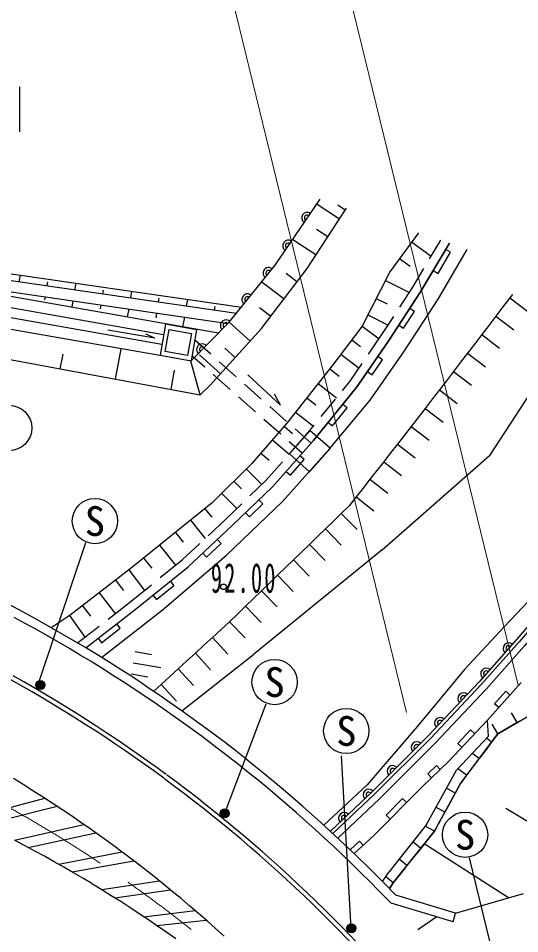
# Model space of a CAD drawing. Units: millimetres, scale not verified. Extents: x 40000 to 680000, y 20000 to 380000.
# Drawn here: x 436518 to 458780, y 275980 to 316660 of the extents above; entities that cross this region are included whole.
import ezdxf
from ezdxf.enums import TextEntityAlignment as Align

# ---------------------------------------------------------------- set-up
doc = ezdxf.new("R2010")
doc.units = ezdxf.units.MM
doc.header["$LTSCALE"] = 1000
doc.linetypes.add('CHAIN', pattern=[18.5, 12, -1.5, 3.5, -1.5])
for name, color, linetype, lineweight in [('M-BGD', 7, 'Continuous', 25), ('M-BMK', 2, 'CHAIN', 13), ('M-BMK-OTRS', 5, 'Continuous', 25), ('M-STR-HTXT', 7, 'Continuous', 13), ('M-STR-STR1', 1, 'Continuous', 25), ('M-STR-STRC', 7, 'Continuous', 25)]:
    doc.layers.add(name, color=color, linetype=linetype, lineweight=lineweight)
doc.styles.add('ＭＳ ゴシック', font='')
doc.styles.get('ＭＳ ゴシック').set_extended_font_data('MS Gothic')

msp = doc.modelspace()

# ---------------------------------------------------------------- linework, layer by layer
at = {"layer": 'M-BGD'}
for p, q in [((436591, 311610), (436591, 313610)), ((447922, 305691), (449915, 308622)), ((450776, 307741), (449795, 308384)), ((451036, 308137), (450710, 308351)), ((450259, 306951), (449757, 307280)), ((449730, 306145), (448705, 306816)), ((453983, 306724), (454855, 306088)), ((454783, 305967), (455273, 306794)), ((454378, 304499), (455660, 306662)), ((442970, 302593), (422114, 306271)), ((453444, 305985), (453915, 305641)), ((442894, 302160), (422164, 305816)), ((445407, 302671), (428299, 305688)), ((433345, 305724), (446422, 303823)), ((445884, 303153), (447922, 305691)), ((454039, 304710), (454528, 305537)), ((442801, 301668), (422221, 305298)), ((433301, 305428), (446204, 303552)), ((436558, 304954), (436613, 305249)), ((448888, 304956), (448405, 305323)), ((433227, 304933), (445832, 303101)), ((437796, 304774), (437827, 304942)), ((439034, 304594), (439088, 304890)), ((448305, 304190), (447346, 304919)), ((452818, 305011), (453882, 304470)), ((453460, 303823), (454039, 304710)), ((437705, 304282), (437681, 304154)), ((440272, 304414), (440302, 304579)), ((441510, 304234), (441564, 304530)), ((452939, 302295), (454378, 304499)), ((458456, 304383), (458350, 304245)), ((421511, 304207), (444586, 299928)), ((438942, 304102), (438890, 303820)), ((440180, 303922), (440149, 303751)), ((442747, 304054), (442777, 304216)), ((443985, 303874), (444040, 304170)), ((452412, 304212), (452901, 303964)), ((458350, 304245), (458036, 303834)), ((458350, 304245), (459144, 303637)), ((441418, 303742), (441352, 303386)), ((442656, 303562), (442617, 303349)), ((445223, 303694), (445253, 303853)), ((447717, 303416), (447221, 303793)), ((452039, 303479), (452937, 303023)), ((458036, 303834), (457723, 303424)), ((443054, 303066), (442810, 301687)), ((444432, 302822), (443054, 303066)), ((443894, 303382), (443814, 302952)), ((444174, 301426), (445884, 303153)), ((446804, 302322), (445884, 303153)), ((452607, 302518), (453186, 303405)), ((457723, 303424), (457409, 303014)), ((457723, 303424), (458517, 302817)), ((442578, 302450), (440492, 302797)), ((443042, 301849), (443216, 302834)), ((443216, 302834), (444201, 302660)), ((444201, 302660), (444027, 301675)), ((444432, 302822), (444189, 301444)), ((451788, 302985), (452538, 302418)), ((457409, 303014), (457095, 302604)), ((442578, 302450), (442185, 302630)), ((445062, 301729), (444351, 302359)), ((451322, 302367), (451711, 302073)), ((451570, 300300), (452939, 302295)), ((452070, 301735), (452607, 302518)), ((457095, 302604), (456782, 302194)), ((457095, 302604), (457890, 301996)), ((440840, 300623), (441090, 301970)), ((444027, 301675), (443042, 301849)), ((446145, 301593), (445694, 302001)), ((456782, 302194), (456468, 301784)), ((460632, 302153), (457441, 297225)), ((438382, 301079), (438505, 301741)), ((442810, 301687), (444189, 301444)), ((444801, 301157), (444228, 301665)), ((445489, 300866), (444566, 301700)), ((450838, 301727), (451646, 301117)), ((456468, 301784), (456154, 301374)), ((456468, 301784), (457262, 301176)), ((444586, 299928), (444174, 301426)), ((446184, 300734), (445436, 301397)), ((450350, 301087), (450760, 300764)), ((451249, 300540), (451787, 301322)), ((456154, 301374), (455841, 300964)), ((443298, 300167), (443456, 301020)), ((445924, 300162), (445176, 300826)), ((448161, 299463), (446714, 300819)), ((455841, 300964), (455527, 300553)), ((455841, 300964), (456635, 300356)), ((447307, 299739), (446558, 300402)), ((449622, 297904), (451570, 300300)), ((449838, 300438), (450647, 299799)), ((450913, 300127), (451249, 300540)), ((455527, 300553), (455213, 300143)), ((447047, 299168), (446298, 299831)), ((448161, 299463), (447897, 299951)), ((455213, 300143), (454899, 299733)), ((455213, 300143), (456007, 299536)), ((448429, 298744), (447681, 299407)), ((449331, 299796), (449731, 299480)), ((449967, 298963), (450598, 299739)), ((454899, 299733), (454586, 299323)), ((448830, 299162), (449621, 298537)), ((454586, 299323), (454272, 298913)), ((454586, 299323), (455380, 298716)), ((448169, 298173), (447421, 298836)), ((454272, 298913), (453966, 298522)), ((448320, 298529), (448694, 298204)), ((448552, 297299), (449481, 298347)), ((449515, 297782), (448804, 298412)), ((449316, 298162), (449652, 298575)), ((449481, 298347), (450379, 297551)), ((453966, 298522), (453661, 298131)), ((453966, 298522), (454754, 297906)), ((447802, 297933), (448546, 297287)), ((447802, 295836), (449622, 297904)), ((449117, 297333), (448543, 297841)), ((448580, 297325), (449316, 298162)), ((453661, 298131), (453355, 297739)), ((450379, 297551), (449450, 296503)), ((453355, 297739), (453049, 297348)), ((453355, 297739), (454143, 297124)), ((447287, 297340), (447657, 297019)), ((449450, 296503), (448552, 297299)), ((452673, 293045), (457441, 297225)), ((453049, 297348), (452743, 296957)), ((446640, 296633), (447333, 295940)), ((447513, 296113), (448250, 296950)), ((452438, 296566), (452132, 296174)), ((452743, 296957), (452438, 296566)), ((452743, 296957), (453531, 296341)), ((452132, 296174), (451826, 295783)), ((452132, 296174), (452920, 295559)), ((446006, 294115), (447802, 295836)), ((446093, 296086), (446433, 295745)), ((446803, 295432), (447513, 296113)), ((451826, 295783), (451521, 295392)), ((445554, 295548), (446224, 294877)), ((451521, 295392), (451215, 295001)), ((451521, 295392), (452309, 294776)), ((445731, 294405), (446442, 295086)), ((451215, 295001), (450860, 294657)), ((444803, 294864), (445108, 294486)), ((450860, 294657), (450506, 294313)), ((450860, 294657), (451557, 293939)), ((444053, 292286), (446006, 294115)), ((444169, 294354), (444817, 293550)), ((444943, 293668), (445731, 294405)), ((450506, 294313), (450151, 293969)), ((443497, 293811), (443841, 293385)), ((450151, 293969), (449797, 293625)), ((450151, 293969), (450848, 293251)), ((443790, 292588), (444578, 293326)), ((449797, 293625), (449442, 293281)), ((442790, 293242), (443504, 292357)), ((452673, 293045), (446964, 288393)), ((449088, 292938), (448733, 292594)), ((449442, 293281), (449088, 292938)), ((449442, 293281), (450139, 292564)), ((442082, 292671), (442439, 292228)), ((442819, 291804), (443790, 292588)), ((448733, 292594), (448379, 292250)), ((448733, 292594), (449430, 291876)), ((441427, 292148), (442116, 291236)), ((441707, 290392), (444053, 292286)), ((448379, 292250), (448024, 291906)), ((458091, 289612), (460756, 292447)), ((440840, 291695), (441194, 291236)), ((448024, 291906), (447670, 291562)), ((448024, 291906), (448721, 291188)), ((441458, 290705), (442430, 291490)), ((447670, 291562), (447315, 291218)), ((440102, 291126), (440815, 290203)), ((446961, 290874), (446606, 290531)), ((447315, 291218), (446961, 290874)), ((447315, 291218), (448012, 290500)), ((439362, 290554), (439720, 290091)), ((440500, 289957), (441458, 290705)), ((446606, 290531), (446252, 290187)), ((446606, 290531), (447303, 289813)), ((438793, 290119), (439468, 289152)), ((439515, 288682), (441707, 290392)), ((446252, 290187), (445897, 289843)), ((439147, 288902), (440106, 289650)), ((445897, 289843), (445518, 289494)), ((445897, 289843), (446594, 289125)), ((445518, 289494), (445139, 289146)), ((456333, 287726), (458091, 289612)), ((445139, 289146), (444759, 288798)), ((445139, 289146), (445815, 288409)), ((442438, 288368), (441700, 288499)), ((444380, 288449), (444000, 288101)), ((444759, 288798), (444380, 288449)), ((444380, 288449), (445056, 287713)), ((444000, 288101), (443621, 287753)), ((443773, 285887), (446964, 288393)), ((442843, 287788), (441612, 288007)), ((443621, 287753), (443241, 287404)), ((443621, 287753), (444297, 287016)), ((442263, 287383), (441525, 287514)), ((443241, 287404), (442862, 287056)), ((442862, 287056), (442529, 286751)), ((442862, 287056), (443538, 286319)), ((457355, 285469), (458848, 287146)), ((457355, 285469), (458848, 287146)), ((458665, 285362), (458414, 285794)), ((459092, 285610), (458665, 285362)), ((455639, 283647), (457355, 285469)), ((455639, 283647), (457355, 285469)), ((457399, 284765), (457355, 285469)), ((457811, 284866), (457560, 285299)), ((458665, 285362), (458238, 285114)), ((458665, 285362), (458238, 285114)), ((455971, 283252), (457399, 284765)), ((457811, 284866), (457534, 284497)), ((457811, 284866), (457534, 284497)), ((458238, 285114), (457811, 284866)), ((457534, 284497), (457256, 284128)), ((457534, 284497), (457307, 284668)), ((456979, 283759), (456669, 283992)), ((457256, 284128), (456979, 283759)), ((457256, 284128), (456979, 283759)), ((454483, 282542), (455639, 283647)), ((454483, 282542), (455639, 283647)), ((456979, 283759), (456701, 283391)), ((454643, 280833), (455971, 283252)), ((456424, 283022), (456024, 283322)), ((456701, 283391), (456424, 283022)), ((456701, 283391), (456424, 283022)), ((456424, 283022), (456146, 282653)), ((454483, 282542), (452308, 280338)), ((452308, 280338), (454483, 282542)), ((455917, 282230), (455526, 282442)), ((456146, 282653), (455917, 282230)), ((456146, 282653), (455955, 282300)), ((455763, 281948), (455572, 281595)), ((455917, 282230), (455687, 281806)), ((455457, 281383), (455063, 281597)), ((455687, 281806), (455457, 281383)), ((460127, 280363), (458169, 281551)), ((455380, 281242), (455189, 280890)), ((455457, 281383), (455227, 280960)), ((454643, 280833), (452964, 278710)), ((454997, 280537), (454586, 280760)), ((455227, 280960), (454997, 280537)), ((451433, 279539), (452308, 280338)), ((454997, 280537), (454692, 280155)), ((454997, 280537), (454692, 280155)), ((454386, 279773), (454030, 280058)), ((454692, 280155), (454386, 279773)), ((458283, 277569), (454542, 279969)), ((454386, 279773), (454080, 279391)), ((454386, 279773), (454080, 279391)), ((453774, 279009), (453423, 279290)), ((454080, 279391), (453774, 279009)), ((452690, 278297), (452964, 278710)), ((453774, 279009), (453468, 278627)), ((453774, 279009), (453468, 278627)), ((453163, 278245), (452832, 278510)), ((453468, 278627), (453163, 278245)), ((453163, 278245), (452997, 277984)), ((453163, 278245), (452997, 277984)), ((455935, 276895), (458954, 277761))]:
    msp.add_line(p, q, dxfattribs=at)
for points in [[(444586, 299928), (445033, 300361), (447310, 302882), (449339, 305548), (451091, 308221)], [(454281, 307132), (453011, 305391), (451789, 302986), (450446, 301208), (448441, 298669), (446889, 296882), (445146, 295141)], [(440213, 288249), (442909, 290354), (445759, 292807), (448269, 295200), (450346, 297537), (452144, 299693), (453635, 301841), (455167, 304184), (456453, 306391)], [(455660, 306662), (454378, 304499), (452939, 302295), (451570, 300300), (449622, 297904), (447802, 295836), (446006, 294115)], [(454939, 305445), (455154, 305318), (455715, 306264), (455500, 306392)], [(453419, 303030), (453628, 302893), (454108, 303627), (453899, 303764)], [(452026, 300965), (452232, 300823), (452689, 301488), (452483, 301630)], [(450271, 298702), (450465, 298545), (451114, 299343), (450920, 299501)], [(465136, 297535), (463277, 294862), (461241, 292056), (458642, 289053), (456974, 287167), (454707, 284756), (452243, 282299), (450373, 280538)], [(465243, 297426), (463400, 294775), (461359, 291962), (458755, 288954), (457085, 287066), (454815, 284651), (452348, 282191), (450483, 280436)], [(448409, 296525), (448597, 296360), (449203, 297049), (449015, 297214)], [(465456, 297207), (463644, 294601), (461594, 291776), (458981, 288757), (457307, 286863), (455030, 284442), (452556, 281976), (450703, 280231)], [(452997, 277984), (453163, 278245), (454997, 280537), (456146, 282653), (457811, 284866), (460372, 286354), (460809, 288069), (462560, 289577), (465014, 293183), (466436, 295704), (466487, 295781)], [(445146, 295141), (441542, 292236), (438826, 290140), (437982, 289580)], [(446605, 294688), (446778, 294508), (447377, 295081), (447204, 295262)], [(439515, 288682), (441707, 290392), (444053, 292286), (446006, 294115)], [(444704, 292896), (444875, 292713), (445526, 293323), (445355, 293505)], [(442489, 291023), (442646, 290829), (443428, 291460), (443271, 291655)], [(440063, 289109), (440217, 288912), (441039, 289553), (440885, 289750)], [(456333, 287726), (454238, 285199), (452009, 282590), (450080, 280806)], [(442975, 282887), (442572, 283182), (442133, 283498), (441692, 283809), (441248, 284117), (440801, 284422), (440352, 284723), (439900, 285020), (439445, 285313), (438988, 285603), (438528, 285889), (438066, 286172), (437601, 286450), (437134, 286725), (436664, 286996), (436192, 287263)], [(443087, 283053), (442682, 283349), (442242, 283665), (441799, 283978), (441354, 284287), (440906, 284592), (440455, 284894), (440002, 285192), (439546, 285486), (439087, 285777), (438626, 286064), (438162, 286347), (437696, 286626), (437227, 286902), (436756, 287174), (436282, 287442)], [(457853, 286028), (457666, 286194), (458164, 286753), (458350, 286587)], [(456211, 284254), (456029, 284426), (456601, 285033), (456783, 284862)], [(454868, 282910), (454695, 283091), (455081, 283459), (455254, 283279)], [(451353, 275511), (451106, 275768), (450733, 276152), (450356, 276534), (449975, 276912), (449591, 277287), (449205, 277659), (448814, 278028), (448421, 278393), (448025, 278756), (447625, 279115), (447222, 279471), (446816, 279824), (446407, 280174), (445995, 280520), (445580, 280863), (445162, 281203), (444741, 281539), (444317, 281872), (443890, 282201), (443460, 282527), (443028, 282849), (442994, 282874)], [(451497, 275649), (451250, 275907), (450875, 276293), (450497, 276675), (450116, 277054), (449731, 277430), (449343, 277803), (448951, 278173), (448557, 278540), (448159, 278904), (447758, 279264), (447354, 279622), (446947, 279976), (446536, 280326), (446123, 280674), (445707, 281018), (445287, 281358), (444865, 281696), (444440, 282029), (444011, 282360), (443580, 282687), (443146, 283010), (443112, 283035)], [(453033, 281073), (452855, 281248), (453580, 281983), (453758, 281807)], [(451253, 279712), (451669, 280093), (451837, 279908)]]:
    msp.add_lwpolyline(points, dxfattribs=at)
for centre, radius in [((445631, 291395), 125), ((437495, 287036), 200), ((437495, 287036), 180), ((437495, 287036), 160), ((437495, 287036), 140), ((437495, 287036), 120), ((437495, 287036), 100), ((437495, 287036), 80), ((437495, 287036), 60), ((437495, 287036), 40), ((437495, 287036), 20), ((445677, 281323), 200), ((445677, 281323), 180), ((445677, 281323), 160), ((445677, 281323), 140), ((445677, 281323), 120), ((445677, 281323), 100), ((445677, 281323), 80), ((445677, 281323), 60), ((445677, 281323), 40), ((445677, 281323), 20), ((451306, 276223), 200), ((451306, 276223), 180), ((451306, 276223), 160), ((451306, 276223), 140), ((451306, 276223), 120), ((451306, 276223), 100), ((451306, 276223), 80), ((451306, 276223), 60), ((451306, 276223), 40), ((451306, 276223), 20)]:
    msp.add_circle(centre, radius, dxfattribs=at)
for centre, radius, start, end in [((449350, 307791), 250, 55.7951, 235.7951), ((449350, 307791), 125, 55.7951, 235.7951), ((448507, 306551), 250, 55.7951, 235.7951), ((448507, 306551), 125, 55.7951, 235.7951), ((447634, 305332), 250, 51.229, 231.229), ((447634, 305332), 125, 51.229, 231.229), ((446695, 304162), 250, 51.229, 231.229), ((446695, 304162), 125, 51.229, 231.229), ((445740, 303007), 250, 45.2879, 225.2879), ((445740, 303007), 125, 45.2879, 225.2879), ((444684, 301941), 250, 45.2879, 225.2879), ((444684, 301941), 125, 45.2879, 225.2879), ((458292, 288657), 250, 48.5138, 228.5138), ((458292, 288657), 125, 48.5138, 228.5138), ((457298, 287533), 250, 48.5138, 228.5138), ((457298, 287533), 125, 48.5138, 228.5138), ((456282, 286430), 250, 46.7575, 226.7575), ((456282, 286430), 125, 46.7575, 226.7575), ((455254, 285337), 250, 46.7575, 226.7575), ((455254, 285337), 125, 46.7575, 226.7575), ((454210, 284261), 250, 44.9166, 224.9166), ((454210, 284261), 125, 44.9166, 224.9166), ((453148, 283201), 250, 44.9166, 224.9166), ((453148, 283201), 125, 44.9166, 224.9166), ((452081, 282147), 250, 43.2661, 223.2661), ((452081, 282147), 125, 43.2661, 223.2661), ((450989, 281119), 250, 43.2661, 223.2661), ((450989, 281119), 125, 43.2661, 223.2661)]:
    msp.add_arc(centre, radius, start, end, dxfattribs=at)
at = {"layer": 'M-BMK'}
msp.add_arc((406854, 229204), 60000, 38.61814, 62.15799, dxfattribs=at)
at = {"layer": 'M-BMK-OTRS'}
for p, q in [((434355, 281121), (437697, 281999)), ((434974, 280822), (438236, 281642)), ((436352, 280136), (439434, 280834)), ((436956, 279813), (439960, 280460)), ((438314, 279075), (441126, 279612)), ((438902, 278729), (441640, 279221)), ((440225, 277938), (442782, 278336)), ((440805, 277570), (443275, 277927)), ((442096, 276729), (444375, 277004)), ((442666, 276339), (444860, 276580))]:
    msp.add_line(p, q, dxfattribs=at)
for points in [[(440920, 279763), (440540, 280043), (440127, 280341), (439712, 280636), (439294, 280928), (438873, 281216), (438450, 281501), (438024, 281783), (437596, 282061), (437165, 282335), (436732, 282606), (436297, 282874)], [(439779, 278206), (439389, 278441), (438965, 278691), (438540, 278937), (438113, 279180), (437683, 279419), (437253, 279654), (436820, 279886), (436385, 280114)], [(445654, 275870), (445278, 276209), (444899, 276546), (444517, 276880), (444132, 277210), (443744, 277538), (443353, 277862), (442960, 278183), (442563, 278501), (442164, 278816), (441762, 279128), (441357, 279436), (440950, 279741), (440920, 279763)], [(443512, 275745), (443109, 276031), (442704, 276313), (442297, 276591), (441888, 276866), (441476, 277138), (441063, 277406), (440647, 277670), (440230, 277931), (439810, 278188), (439779, 278206)]]:
    msp.add_lwpolyline(points, dxfattribs=at)
at = {"layer": 'M-STR-HTXT'}
for p, q in [((449296, 325606), (458712, 287025)), ((444342, 324397), (453758, 285816))]:
    msp.add_line(p, q, dxfattribs=at)
at = {"layer": 'M-STR-STR1'}
for p, q in [((455935, 276895), (453285, 277686)), ((455821, 276512), (453069, 277333)), ((455101, 276727), (454253, 276152)), ((455821, 276512), (455935, 276895))]:
    msp.add_line(p, q, dxfattribs=at)
for points in [[(444914, 285061), (444185, 285592), (443727, 285920), (443265, 286245), (442801, 286566), (442334, 286883), (441864, 287197), (441391, 287507), (440916, 287813), (440438, 288115), (439957, 288413), (439474, 288707), (438988, 288997), (438499, 289283), (438008, 289565), (437514, 289844), (437018, 290118), (436520, 290388), (436019, 290654)], [(444676, 284739), (443951, 285267), (443495, 285594), (443037, 285917), (442575, 286236), (442111, 286552), (441644, 286863), (441174, 287171), (440701, 287475), (440226, 287775), (439748, 288072), (439267, 288364), (438784, 288653), (438298, 288937), (437810, 289218), (437320, 289494), (436826, 289767), (436331, 290036)], [(453285, 277686), (453193, 277782), (452803, 278184), (452409, 278582), (452011, 278977), (451610, 279369), (451206, 279758), (450798, 280143), (450387, 280525), (449972, 280904), (449555, 281280), (449134, 281652), (448710, 282021), (448282, 282386), (447852, 282748), (447418, 283106), (446981, 283461), (446541, 283812), (446098, 284160), (445652, 284504), (445203, 284845), (444914, 285061)], [(453069, 277333), (452905, 277504), (452517, 277903), (452125, 278299), (451730, 278692), (451332, 279082), (450930, 279468), (450524, 279851), (450116, 280231), (449704, 280608), (449289, 280981), (448870, 281351), (448448, 281718), (448024, 282081), (447596, 282441), (447164, 282797), (446730, 283150), (446293, 283499), (445852, 283845), (445409, 284187), (444962, 284525), (444676, 284739)]]:
    msp.add_lwpolyline(points, dxfattribs=at)
at = {"layer": 'M-STR-STRC'}
for p, q in [((437459, 287225), (439519, 293365)), ((447509, 286180), (445678, 281323)), ((451304, 276221), (450864, 283890)), ((457716, 274601), (456552, 279356))]:
    msp.add_line(p, q, dxfattribs=at)
for centre in [(436111, 298453), (439917, 294316), (447898, 287161), (451082, 284989), (456354, 280376)]:
    msp.add_circle(centre, 1006, dxfattribs=at)

# ---------------------------------------------------------------- texts
at = {"layer": 'M-BGD', "insert": (446551, 291781), "char_height": 1320, "attachment_point": 5, "style": 'ＭＳ ゴシック'}
msp.add_mtext('\\T1.2;\\W0.55;92.00', dxfattribs=at)
at = {"layer": 'M-STR-STRC', "style": 'ＭＳ ゴシック'}
for p in [(439917, 294316), (447898, 287161), (451082, 284989), (456354, 280376)]:
    msp.add_text('S', height=1320, dxfattribs=at).set_placement(p, align=Align.MIDDLE_CENTER)

doc.saveas('drawing.dxf')
